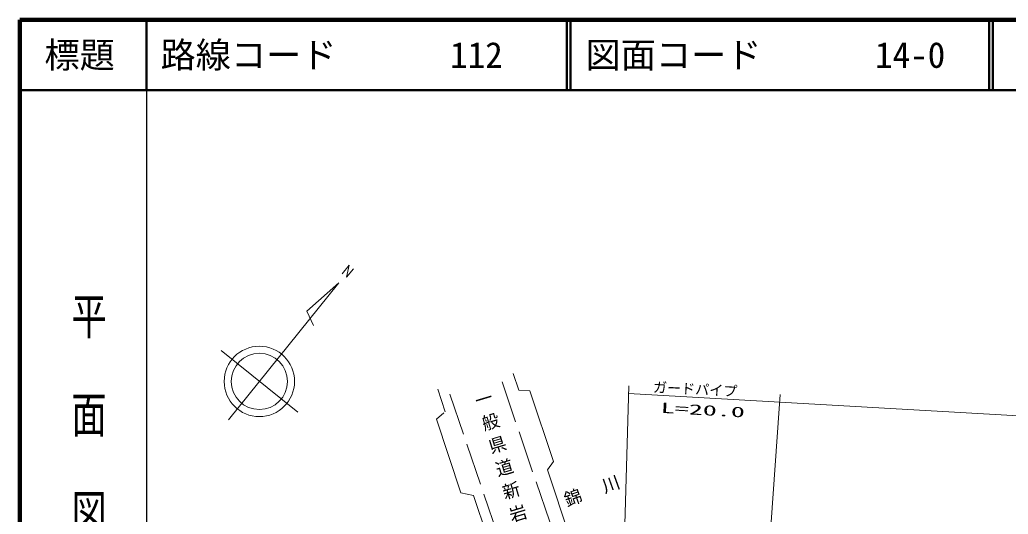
# Model space of a CAD drawing. Units: millimetres, scale not verified. Extents: x 65164 to 705164, y -267 to 359733.
# Drawn here: x 65164 to 205610, y 289462 to 359733 of the extents above; entities that cross this region are included whole.
import ezdxf
from ezdxf.enums import TextEntityAlignment as Align

# ---------------------------------------------------------------- set-up
doc = ezdxf.new("R2010")
doc.units = ezdxf.units.MM
doc.header["$LTSCALE"] = 1000
doc.linetypes.add('DASHED', pattern=[7.5, 6, -1.5])
for name, color, linetype, lineweight in [('M-TTL', 2, 'Continuous', 140), ('M-TTL-BAND', 7, 'Continuous', 25), ('M-TTL-LINE', 7, 'Continuous', 50), ('S-BGD', 7, 'Continuous', 13), ('S-BGD-HTXT', 6, 'Continuous', 13)]:
    doc.layers.add(name, color=color, linetype=linetype, lineweight=lineweight)
doc.layers.add('M-TTL-TXT', color=7, linetype='Continuous')
doc.styles.add('@ＭＳ ゴシック', font='')
doc.styles.add('ＭＳ ゴシック', font='')
doc.styles.get('@ＭＳ ゴシック').set_extended_font_data('@MS Gothic')
doc.styles.get('ＭＳ ゴシック').set_extended_font_data('MS Gothic')

msp = doc.modelspace()

# ---------------------------------------------------------------- linework, layer by layer
at = {"layer": 'M-TTL'}
for p, q in [((65164, 359733), (65164, -267)), ((705164, 359733), (65164, 359733))]:
    msp.add_line(p, q, dxfattribs=at)
at = {"layer": 'M-TTL-BAND'}
msp.add_line((83164, 349733), (83164, -267), dxfattribs=at)
at = {"layer": 'M-TTL-LINE'}
for p, q in [((83164, 359733), (83164, 349733)), ((142914, 359733), (142914, 349733)), ((143414, 359733), (143414, 349733)), ((202914, 359733), (202914, 349733)), ((203414, 359733), (203414, 349733)), ((65164, 349733), (705164, 349733))]:
    msp.add_line(p, q, dxfattribs=at)
at = {"layer": 'S-BGD'}
for p, q in [((110976, 323641), (111944, 324843)), ((111944, 324843), (111596, 323135)), ((111596, 323135), (112562, 324347)), ((110499, 322354), (94816, 302885)), ((110499, 322354), (105956, 318309)), ((105956, 318309), (106886, 316276)), ((104658, 303945), (93756, 312728)), ((135277, 309473), (136072, 307087)), ((124560, 307220), (125622, 304034)), ((137638, 307008), (136072, 307087)), ((137638, 307008), (140993, 296943)), ((125439, 303884), (124356, 302995)), ((124356, 302995), (127855, 292498)), ((140993, 296942), (140131, 295792)), ((140131, 295792), (147783, 272834)), ((127855, 292498), (129625, 292136)), ((129625, 292136), (136308, 272398))]:
    msp.add_line(p, q, dxfattribs=at)
at = {"layer": 'S-BGD', "linetype": 'DASHED'}
for p, q in [((133683, 308264), (145279, 274245)), ((126264, 306506), (137860, 272487))]:
    msp.add_line(p, q, dxfattribs=at)
at = {"layer": 'S-BGD'}
for radius in [5000, 4000]:
    msp.add_circle((99207, 308337), radius, dxfattribs=at)
at = {"layer": 'S-BGD-HTXT'}
for p, q in [((151695, 307691), (150871, 277932)), ((151666, 306640), (330985, 296347)), ((173182, 306457), (170711, 271352))]:
    msp.add_line(p, q, dxfattribs=at)

# ---------------------------------------------------------------- texts
at = {"layer": 'M-TTL-BAND', "style": '@ＭＳ ゴシック', "width": 1.4}
msp.add_text('平  面  図', height=3666, rotation=270, dxfattribs=at).set_placement((74941, 286208), align=Align.MIDDLE_RIGHT)
at = {"layer": 'M-TTL-TXT', "style": 'ＭＳ ゴシック'}
msp.add_text('標題', height=3666, dxfattribs=at).set_placement((73664, 354733), align=Align.MIDDLE_CENTER)
for s, p in [('路線コード', (85164, 354733)), ('図面コード', (145544, 354733)), ('112', (126306, 354733)), ('14-0', (186685, 354733))]:
    msp.add_text(s, height=3666, dxfattribs=at).set_placement(p, align=Align.MIDDLE_LEFT)
at = {"layer": 'S-BGD', "char_height": 1833, "attachment_point": 7}
for s, insert, rotation, style in [('\\T1.36;一般県道新岩国停車場線', (129561, 306730), 286.7, '@ＭＳ ゴシック'), ('\\T2.28;錦川', (142977, 290327), 19.7, 'ＭＳ ゴシック')]:
    msp.add_mtext(s, dxfattribs=dict(at, insert=insert, rotation=rotation, style=style))
at = {"layer": 'S-BGD-HTXT', "style": 'ＭＳ ゴシック'}
msp.add_text('ガードパイプ', height=1466, rotation=357.1, dxfattribs=at).set_placement((155079, 306372), align=Align.BOTTOM_LEFT)
at = {"layer": 'S-BGD-HTXT', "style": 'ＭＳ ゴシック', "width": 2}
msp.add_text('L=20.0', height=1466, rotation=356.8, dxfattribs=at).set_placement((156179, 303438), align=Align.BOTTOM_LEFT)

doc.saveas('drawing.dxf')
